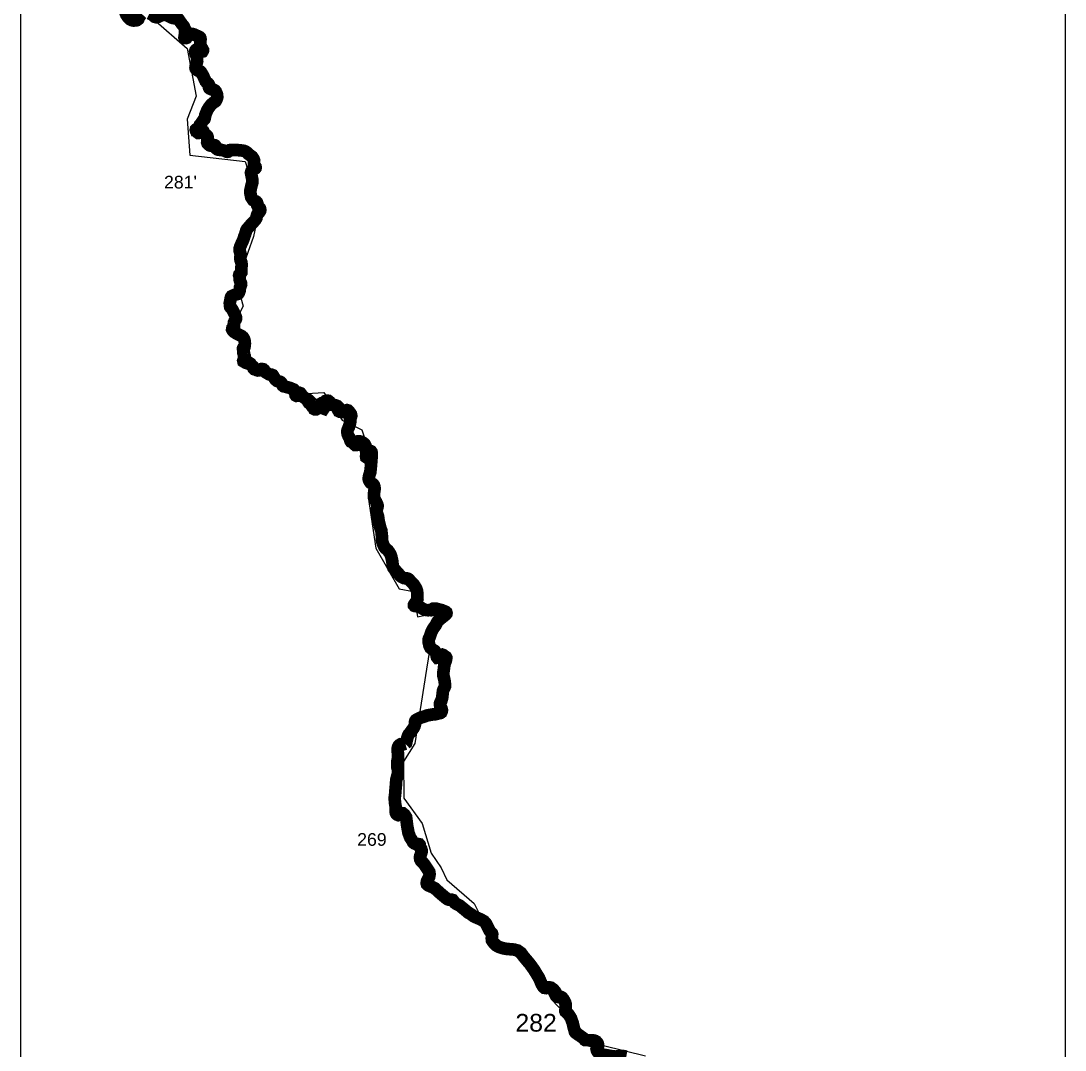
# Model space of a CAD drawing. Header units: metres. Extents: x 290946 to 378809, y 1824167 to 1998918.
# Drawn here: x 319154 to 323279, y 1846095 to 1850162 of the extents above; entities that cross this region are included whole.
import ezdxf

# ---------------------------------------------------------------- set-up
doc = ezdxf.new("R2010")
doc.units = ezdxf.units.M
for name, color, linetype in [('ARTIFICIALLY PROTECTED', 10, 'Continuous'), ('COASTLINE', 5, 'Continuous'), ('DISTRICT BOUNDRY', 86, 'Continuous'), ('NATURALLY PROTECTED', 3, 'Continuous')]:
    doc.layers.add(name, color=color, linetype=linetype)
doc.styles.get("Standard").update_dxf_attribs({"font": 'arial.ttf'})
picture_1 = doc.add_image_def('image6.ecw', size_in_pixel=(101117, 256168))

msp = doc.modelspace()

# ---------------------------------------------------------------- linework, layer by layer
at = {"layer": 'ARTIFICIALLY PROTECTED', "const_width": 50, "flags": 128}
msp.add_lwpolyline([(320672.4, 1847306.2), (320663.2, 1847303.5), (320654.5, 1847304), (320648.5, 1847300.6), (320647.1, 1847299.3), (320643.6, 1847293.1), (320642.1, 1847285.3), (320642, 1847277), (320643.6, 1847266.3), (320644, 1847257.4), (320642.9, 1847245.8), (320640.3, 1847233.3), (320640.3, 1847214.5), (320644, 1847201.7), (320644, 1847190.5), (320640.8, 1847178.8), (320636.5, 1847161.9), (320635.3, 1847143.4), (320633.8, 1847128.1), (320632.3, 1847108.2), (320630.3, 1847091.9), (320631.5, 1847072.9), (320634.1, 1847057.4), (320633.6, 1847043.4), (320634.8, 1847033.3), (320637.2, 1847028.5), (320640.7, 1847025.4), (320644.3, 1847024), (320647.6, 1847025), (320651.9, 1847032.4), (320662, 1847031.3), (320669.7, 1847025), (320675.4, 1847015.9), (320679.9, 1846980.6), (320685, 1846953), (320691.7, 1846935.2), (320698.8, 1846924.2), (320702.5, 1846917.1), (320708, 1846912.1), (320716.4, 1846908.7), (320721.5, 1846909.2), (320724, 1846909.3), (320727.4, 1846908.6), (320729.2, 1846906.5), (320729.9, 1846901.1), (320731.5, 1846895.1), (320735.2, 1846890.1), (320736.9, 1846884.7), (320736.4, 1846876.6), (320733.6, 1846868.8), (320731.2, 1846862.5), (320730.1, 1846856.8), (320731, 1846850.3), (320734.4, 1846843.5), (320742, 1846835.8), (320748.4, 1846827.7), (320760.8, 1846809.2), (320767.1, 1846799.3), (320768.3, 1846790.8), (320766.5, 1846780.1), (320759.5, 1846766.4), (320757.6, 1846761.3), (320756.7, 1846755.1), (320758, 1846750.7), (320763.5, 1846745.9), (320777.4, 1846740.1), (320789, 1846734.5), (320797.5, 1846726.7), (320807.9, 1846717.1), (320833, 1846696.1), (320839.2, 1846691.6), (320845.7, 1846689.5), (320852.8, 1846689), (320855.5, 1846689.6), (320859.5, 1846688.5), (320863.8, 1846683.1), (320867.7, 1846677.4), (320873.5, 1846673.2), (320886.4, 1846667), (320910.2, 1846647.5), (320921.1, 1846638.3), (320932, 1846632.2), (320941.1, 1846625.1), (320945.1, 1846622.8)], dxfattribs=at)
at = {"layer": 'COASTLINE', "flags": 128}
msp.add_lwpolyline([(319776.9, 1850167.9), (319782.8, 1850159.4), (319790.4, 1850148.7), (319797, 1850140.9), (319800.8, 1850131.9), (319802.1, 1850122.1), (319801.9, 1850113.9), (319800.8, 1850103.6), (319800.2, 1850099.4), (319799.8, 1850096.9), (319800.3, 1850095.7), (319802, 1850094.2), (319804.7, 1850094.1), (319807.9, 1850095.1), (319810.3, 1850097.6), (319812.9, 1850102), (319816.5, 1850105.7), (319821.7, 1850109.7), (319827, 1850111.1), (319831.4, 1850110.7), (319837.8, 1850108.6), (319844.5, 1850105.1), (319853.1, 1850101.7), (319859.1, 1850098.5), (319862, 1850095.8), (319863.2, 1850092.7), (319863.4, 1850089.8), (319862.6, 1850086.8), (319862, 1850072.8), (319864.7, 1850061.8), (319865.3, 1850057.6), (319871.2, 1850050.8), (319872.8, 1850047.7), (319872.8, 1850045.1), (319871.8, 1850042.8), (319870.8, 1850041.2), (319868.8, 1850040.7), (319868.8, 1850040.7), (319861.7, 1850043.7), (319855.4, 1850048.4), (319849.2, 1850050.4), (319847.5, 1850049.6), (319845.3, 1850047.8), (319843.3, 1850045.3), (319842.1, 1850041.5), (319842.9, 1850035.7), (319845.1, 1850028.2), (319848.5, 1850020.9), (319849.1, 1850015.5), (319849.7, 1850009.9), (319850, 1850003.8), (319849, 1849998.3), (319846.4, 1849992.4), (319844.9, 1849988.1), (319843.9, 1849982.2), (319843.4, 1849977.5), (319844.2, 1849973.8), (319847.8, 1849968.9), (319854.9, 1849964.9), (319862.2, 1849962.7), (319865.1, 1849960.2), (319868.3, 1849954.4), (319872.7, 1849947.1), (319875.1, 1849942.2), (319877.7, 1849936.2), (319881.4, 1849928.7), (319883.7, 1849923.3), (319887.9, 1849918.4), (319892.8, 1849915.6), (319895.2, 1849913), (319896.9, 1849909.6), (319897.3, 1849906.6), (319896.9, 1849901.6), (319897, 1849898.7), (319897.9, 1849896.7), (319900.7, 1849894.4), (319905.2, 1849892.5), (319911.8, 1849890.9), (319916.2, 1849889.6), (319920.4, 1849887.1), (319923.5, 1849883.2), (319925.6, 1849878.7), (319927.6, 1849873.4), (319928.8, 1849869.5), (319929.1, 1849864.9), (319929.3, 1849860.7), (319928.4, 1849856.4), (319925.3, 1849849.1), (319922.5, 1849844.6), (319919.4, 1849842.3), (319914.7, 1849839.5), (319904.2, 1849830.3), (319897.3, 1849821.2), (319889.9, 1849809.5), (319881.9, 1849789.5), (319880.4, 1849779.7), (319878.9, 1849774.5), (319873.1, 1849768.5), (319865.1, 1849756.4), (319860.9, 1849751.8), (319859.7, 1849748.9), (319859.4, 1849746.1), (319858.3, 1849743.8), (319856.3, 1849740.8), (319850.7, 1849736.2), (319848.2, 1849735.1), (319846.1, 1849733.9), (319844.8, 1849732.5), (319844.5, 1849731.1), (319844.6, 1849729.8), (319845.2, 1849728.4), (319846.8, 1849728.1), (319849, 1849727.8), (319851.5, 1849726.3), (319852.3, 1849724.2), (319852.6, 1849720.8), (319853.9, 1849719.8), (319856.8, 1849719.8), (319860.6, 1849721.2), (319863.5, 1849724.7), (319865.8, 1849727.4), (319867.3, 1849727.9), (319871.6, 1849727.4), (319874.9, 1849725.5), (319877.2, 1849720.9), (319879.4, 1849716.7), (319881.4, 1849714.7), (319887.4, 1849709.7), (319890, 1849706.8), (319891, 1849703.7), (319891, 1849698.6), (319890.8, 1849693.3), (319889.8, 1849687), (319889.5, 1849682.3), (319890.8, 1849678.4), (319895, 1849673.9), (319899.1, 1849670.5), (319903.7, 1849669.2), (319909.5, 1849669.6), (319912.8, 1849671), (319915.4, 1849671.5), (319918, 1849671.3), (319921.2, 1849669.6), (319924.1, 1849665.8), (319927.1, 1849656.7), (319930.6, 1849654.1), (319934.8, 1849652.8), (319940.9, 1849652.6), (319948, 1849651.8), (319959.1, 1849648.8), (319966.1, 1849645.4), (319968.8, 1849644.8), (319972.3, 1849645.4), (319975, 1849647.5), (319976.8, 1849650.1), (319979.3, 1849651.7), (319986.8, 1849652.4), (320004.1, 1849652.2), (320017.4, 1849651), (320027.8, 1849650), (320036, 1849648.3), (320041.8, 1849645.7), (320047.9, 1849641.5), (320051.7, 1849636.7), (320066.6, 1849625.9), (320072.7, 1849617), (320075, 1849610.3), (320074, 1849601.9), (320074.4, 1849592.6), (320074.9, 1849590.4), (320075.7, 1849589.6), (320077.2, 1849588.4), (320079.6, 1849586.4), (320080.7, 1849585), (320081, 1849582.8), (320080.8, 1849581), (320079.5, 1849579.3), (320076.9, 1849577.6), (320072, 1849574.4), (320067.1, 1849571.5), (320066.3, 1849570.5), (320064, 1849567.5), (320062.5, 1849562), (320064.6, 1849551.4), (320067.4, 1849538), (320068.1, 1849523.8), (320064, 1849509.4), (320060.5, 1849493.4), (320060.1, 1849482.1), (320063.5, 1849465.7), (320071.3, 1849453.8), (320075.7, 1849451.6), (320079.7, 1849450.1), (320083.8, 1849447.9), (320086.2, 1849445), (320087.3, 1849441.6), (320087, 1849436.8), (320087.1, 1849433.5), (320089.1, 1849429.4), (320091.2, 1849427.1), (320095.5, 1849423.4), (320098.1, 1849420.8), (320098.9, 1849418.5), (320099.4, 1849414.9), (320098.8, 1849411.5), (320095.7, 1849406.6), (320092, 1849403.5), (320088.1, 1849398.7), (320086.2, 1849394.5), (320085, 1849389.5), (320083.9, 1849382.7), (320079.1, 1849374.9), (320071.8, 1849367), (320065.2, 1849360.7), (320047.1, 1849339.5), (320043.7, 1849333.6), (320039.3, 1849318.2), (320035.1, 1849307.4), (320032.4, 1849297.8), (320027.6, 1849287.7), (320020.1, 1849270.6), (320017.5, 1849261.6), (320017.9, 1849253.4), (320020, 1849246.3), (320021.6, 1849240.1), (320021.7, 1849237.7), (320020.1, 1849224.6), (320021.4, 1849216.5), (320024.8, 1849207.5), (320025.8, 1849199.5), (320025.6, 1849193.9), (320024.3, 1849186.9), (320024.5, 1849180.4), (320024.7, 1849175.4), (320024.3, 1849168.2), (320020.9, 1849163), (320016.7, 1849159.4), (320015.9, 1849156.5), (320017.1, 1849152.6), (320018.3, 1849147.1), (320017.6, 1849140.8), (320019.1, 1849135.6), (320021.3, 1849130), (320023.2, 1849125.5), (320023.6, 1849120.7), (320021.9, 1849115.4), (320019.3, 1849109.5), (320018.8, 1849105.4), (320018.2, 1849098.4), (320016.7, 1849092.6), (320014.9, 1849088.2), (320012.8, 1849084.9), (320010, 1849083.3), (320001.8, 1849081), (319991.8, 1849077.2), (319986.3, 1849074.5), (319984.1, 1849071.4), (319982.5, 1849066.3), (319980.9, 1849057.2), (319978.9, 1849047.5), (319979.3, 1849038.7), (319980.2, 1849032.6), (319982.6, 1849029.1), (319986, 1849026.2), (319989.6, 1849020.8), (319995.5, 1849008.6), (320001.9, 1848995.1), (320003.6, 1848990), (320003.5, 1848985.4), (320001.8, 1848981.1), (319997.3, 1848975), (319995.2, 1848969.9), (319994.7, 1848964.3), (319995.8, 1848957.2), (319995.8, 1848953.8), (319995, 1848951.8), (319992.2, 1848950.9), (319989.1, 1848947.7), (319988.3, 1848942.8), (319990.4, 1848938.9), (319997, 1848932.3), (320006.8, 1848926), (320019, 1848920.2), (320025.8, 1848916.9), (320031.1, 1848912.2), (320035.1, 1848905.4), (320038.1, 1848895.9), (320038.5, 1848887.3), (320038, 1848879.6), (320036.9, 1848873.9), (320035.7, 1848870), (320035.1, 1848869.5), (320034.3, 1848869.3), (320032.9, 1848869.2), (320031.6, 1848869), (320031.2, 1848868.3), (320031, 1848866.7), (320032.2, 1848862.3), (320032.5, 1848859.1), (320032.5, 1848849.9), (320033.9, 1848845.8), (320035.9, 1848841.5), (320037.6, 1848838), (320037.4, 1848835.6), (320035.5, 1848833.1), (320035.5, 1848830.3), (320035.8, 1848827.5), (320034.9, 1848824.9), (320032.8, 1848821.7), (320032.1, 1848819.4), (320032.7, 1848816.8), (320041, 1848811.8), (320046.4, 1848810.1), (320052.3, 1848810.1), (320057, 1848810.1), (320060.1, 1848808), (320063.4, 1848801.8), (320066.7, 1848799.5), (320069.7, 1848797.3), (320071.2, 1848793.7), (320072.7, 1848789.1), (320075.7, 1848785.9), (320081.7, 1848784.2), (320086.2, 1848782), (320090.2, 1848780.9), (320094.6, 1848781.5), (320100.6, 1848785.2), (320103.5, 1848786.4), (320106.9, 1848786.4), (320111.3, 1848785.6), (320114.5, 1848782.7), (320117, 1848777.9), (320120.3, 1848774), (320124, 1848771.7), (320130, 1848768.1), (320136.9, 1848764.7), (320141, 1848764.2), (320144.4, 1848764), (320148.4, 1848762.3), (320151.5, 1848757.8), (320155.4, 1848750.8), (320158.9, 1848745.2), (320162.6, 1848742.3), (320165.4, 1848739.7), (320169.5, 1848738.1), (320175.2, 1848737.1), (320179.4, 1848735.3), (320182.7, 1848732.2), (320185.2, 1848726.9), (320188, 1848721.3), (320192.1, 1848718.1), (320199.6, 1848716.6), (320210.4, 1848713.6), (320217.5, 1848711.6), (320225.5, 1848708.1), (320232.3, 1848705.3), (320235.6, 1848701.9), (320237, 1848695.4), (320238.1, 1848688), (320238.5, 1848683.7), (320239.9, 1848681.6), (320242.1, 1848680.5), (320244.5, 1848680.7), (320248.9, 1848683.9), (320251.5, 1848688.5), (320253.7, 1848691.5), (320255.5, 1848691.9), (320257.9, 1848691), (320260.2, 1848688), (320262, 1848685.8), (320263.8, 1848682.7), (320268, 1848677.6), (320273.6, 1848672.9), (320279.7, 1848669.6), (320284.4, 1848668.3), (320287.6, 1848665.8), (320288.1, 1848661.3), (320288.9, 1848656.6), (320290.2, 1848654.7), (320292.5, 1848654.2), (320295.8, 1848654.8), (320299.7, 1848654.9), (320301.7, 1848653.2), (320302.6, 1848650.1), (320301.5, 1848645.7), (320301.4, 1848642.9), (320302.7, 1848641), (320305.6, 1848640), (320309.3, 1848638.3), (320310.7, 1848636.2), (320310.3, 1848632.1), (320311.6, 1848629.2), (320315, 1848627.5), (320320.4, 1848627.6), (320326.6, 1848631.1), (320331.4, 1848635.2), (320334.1, 1848639.7), (320338.4, 1848646.1), (320340.9, 1848650), (320341.7, 1848651.4), (320343.2, 1848652.3), (320345.8, 1848652.7), (320348.3, 1848652.9), (320351.3, 1848651.9), (320351.9, 1848650.4), (320352.3, 1848647.1), (320349.9, 1848636), (320348.9, 1848632.1), (320349.1, 1848630.7), (320349.9, 1848630.4), (320351.4, 1848632.6), (320355.1, 1848643.2), (320356.9, 1848654.9), (320357.8, 1848658.6), (320359, 1848660.7), (320361.9, 1848661.6), (320368.1, 1848661.1), (320371.6, 1848658.3), (320373.8, 1848651.3), (320375.7, 1848647.4), (320377.9, 1848645.4), (320385.7, 1848644.6), (320393.7, 1848644), (320402.9, 1848640.8), (320407, 1848636.8), (320407.9, 1848631.7), (320408, 1848627), (320408.1, 1848622.5), (320409.4, 1848620.1), (320414, 1848618), (320421.8, 1848616.9), (320429.3, 1848617.1), (320433.7, 1848617.9), (320436.2, 1848620), (320438.9, 1848623.4), (320441.9, 1848624.2), (320445.6, 1848623.1), (320449.1, 1848619.7), (320453.3, 1848614.8), (320457.7, 1848607.8), (320458.5, 1848604.2), (320458.6, 1848600.8), (320458.1, 1848599.1), (320457.1, 1848597.4), (320455, 1848595.5), (320453.6, 1848593.4), (320453.7, 1848591), (320454.5, 1848588), (320455.2, 1848584.9), (320455.2, 1848581), (320454.4, 1848574.8), (320453.1, 1848569.4), (320449.6, 1848557.9), (320445.1, 1848547.9), (320443.8, 1848543.7), (320443.5, 1848535.9), (320444.7, 1848528.8), (320447.9, 1848521.3), (320451.3, 1848515.6), (320453.4, 1848509.1), (320455.4, 1848502.9), (320457.6, 1848499.6), (320462.9, 1848497.1), (320466.7, 1848494.7), (320471.1, 1848489.6), (320472.3, 1848488.2), (320474.4, 1848486.5), (320476.3, 1848486.6), (320477.1, 1848488.5), (320478.3, 1848493), (320480.3, 1848496.9), (320482.8, 1848499.5), (320485.3, 1848500.7), (320490.9, 1848501.2), (320498.2, 1848499.4), (320506.2, 1848494.8), (320512, 1848489.4), (320514.5, 1848484.2), (320515.2, 1848475.5), (320515.2, 1848471.6), (320516.3, 1848465.3), (320518.4, 1848458.1), (320518.9, 1848449.9), (320517.3, 1848441.3), (320517.8, 1848438.6), (320519.3, 1848437.6), (320520.5, 1848439), (320524.1, 1848447.2), (320527.8, 1848456.9), (320529.4, 1848460.7), (320531.6, 1848462.7), (320534.5, 1848462.6), (320536.9, 1848461.5), (320538.9, 1848458.4), (320539.8, 1848451.5), (320539.2, 1848438.3), (320536.9, 1848407.2), (320535.5, 1848392.2), (320534, 1848378.4), (320529.4, 1848364.5), (320528.1, 1848357.4), (320527.6, 1848352.6), (320529.1, 1848346.7), (320531.6, 1848342.3), (320535.2, 1848337.2), (320539.2, 1848334.6), (320545.3, 1848331.4), (320548.3, 1848327.7), (320550.5, 1848320.7), (320551.2, 1848312.6), (320549.8, 1848305), (320548.3, 1848289.1), (320548.5, 1848279.4), (320552.1, 1848269.8), (320557.2, 1848261.3), (320561.4, 1848251.8), (320562.7, 1848247.1), (320562.5, 1848241.5), (320560.6, 1848234.5), (320558.8, 1848228.4), (320558.5, 1848223.9), (320559.5, 1848219.1), (320562.9, 1848210.3), (320564.8, 1848203.7), (320565.7, 1848196.6), (320566.6, 1848189.6), (320568.5, 1848179.1), (320571.5, 1848168.6), (320573.6, 1848158.4), (320575.6, 1848153.7), (320577.9, 1848147.3), (320578.3, 1848141.6), (320580.1, 1848124.5), (320580.2, 1848112), (320581.5, 1848103.8), (320584.6, 1848095.1), (320586.7, 1848089.3), (320590.3, 1848082.7), (320593.5, 1848078.6), (320598.3, 1848074.4), (320603.4, 1848069.8), (320610.4, 1848060), (320614.3, 1848052.8), (320616.7, 1848045.8), (320619.5, 1848034.5), (320621.3, 1848024.3), (320621.9, 1848016.9), (320621.8, 1848012.9), (320621.8, 1848010.2), (320622.6, 1848007.4), (320625.2, 1848000.9), (320629.9, 1847994.5), (320634.3, 1847990.3), (320639.8, 1847983.2), (320644.3, 1847979.3), (320651.1, 1847971.3), (320654.8, 1847967.2), (320660.5, 1847963.5), (320663.1, 1847962.2), (320667.7, 1847960.3), (320673.5, 1847959.4), (320677.6, 1847959.4), (320681.8, 1847958.4), (320685.1, 1847956.6), (320687.5, 1847954.4), (320692.1, 1847949), (320698.1, 1847943.1), (320704.8, 1847936.5), (320708.8, 1847930.4), (320713.7, 1847922.5), (320716, 1847917.8), (320718.9, 1847909.1), (320719.7, 1847899.7), (320720.3, 1847888.1), (320720.5, 1847878.9), (320719.6, 1847874.5), (320716.2, 1847868), (320709.6, 1847859.8), (320708.3, 1847857.6), (320706.7, 1847854.4), (320706.8, 1847852.8), (320708.5, 1847850.8), (320710.8, 1847850), (320717.5, 1847849.1), (320723.8, 1847848.1), (320730.9, 1847845.2), (320745.1, 1847837), (320751.7, 1847834.9), (320757.4, 1847833.8), (320763, 1847833.6), (320767.6, 1847834.1), (320770.7, 1847833.8), (320774, 1847833.5), (320776.3, 1847834), (320778, 1847834.9), (320780.5, 1847838.3), (320783.1, 1847839.8), (320792.3, 1847840.1), (320804.1, 1847837), (320815.9, 1847834), (320828, 1847829.1), (320831.3, 1847827.7), (320834.4, 1847825), (320835.1, 1847822.2), (320834.7, 1847819.9), (320832.5, 1847817), (320828.5, 1847813.6), (320810.1, 1847798.8), (320802.6, 1847792.1), (320799.1, 1847787.7), (320791.3, 1847772.8), (320782.7, 1847761.4), (320779.5, 1847755.9), (320773.9, 1847743.6), (320771.1, 1847734.1), (320768.2, 1847726.1), (320765.7, 1847722.1), (320764.2, 1847716.8), (320764.5, 1847708), (320768, 1847692.3), (320771.8, 1847684.9), (320782.4, 1847676.6), (320788.8, 1847672.7), (320793.8, 1847665), (320795.6, 1847659.2), (320796.3, 1847651.9), (320797.4, 1847648.1), (320799.4, 1847645.6), (320800.7, 1847645.7), (320803.9, 1847647.3), (320809.2, 1847650.4), (320813.3, 1847654.8), (320815.7, 1847657), (320818.3, 1847657.8), (320822.3, 1847656.3), (320826.7, 1847652.6), (320830.1, 1847650.6), (320833, 1847648.7), (320834.3, 1847646), (320833.8, 1847640.3), (320832.4, 1847634), (320830, 1847627.7), (320828, 1847622.9), (320826.5, 1847617.9), (320826.1, 1847612.8), (320825, 1847605.2), (320824.3, 1847597.4), (320822.7, 1847588.6), (320822, 1847583.1), (320822.2, 1847576.8), (320824.6, 1847567.5), (320827, 1847557), (320828.3, 1847547.9), (320829.3, 1847538.7), (320829.2, 1847532.8), (320827.2, 1847528), (320823.5, 1847521.2), (320821, 1847513.7), (320820.2, 1847506.6), (320818.9, 1847496.1), (320818, 1847487.2), (320814.6, 1847475.7), (320811.7, 1847470.9), (320809.7, 1847465.9), (320809.2, 1847460.6), (320810.3, 1847455), (320814, 1847448.2), (320815.9, 1847443.8), (320816.8, 1847439.6), (320816.7, 1847436), (320816.1, 1847433.2), (320814.6, 1847430), (320810.8, 1847427.3), (320804.8, 1847425.9), (320791, 1847422.4), (320780.5, 1847421.6), (320774.5, 1847420.7), (320765.4, 1847419), (320757.8, 1847417.4), (320745.7, 1847413), (320729.8, 1847408), (320718.8, 1847402.2), (320714.7, 1847399.8), (320711.9, 1847396), (320710.4, 1847390.9), (320710.5, 1847383), (320708.8, 1847375.5), (320704.1, 1847366.7), (320697.4, 1847358), (320691.2, 1847349.2), (320686.1, 1847343.3), (320683.5, 1847338.5), (320679.7, 1847327.3), (320677.3, 1847316.2), (320675.7, 1847309.2), (320672.4, 1847306.2), (320663.2, 1847303.5), (320654.5, 1847304), (320648.5, 1847300.6), (320647.1, 1847299.3), (320643.6, 1847293.1), (320642.1, 1847285.3), (320642, 1847277), (320643.6, 1847266.3), (320644, 1847257.4), (320642.9, 1847245.8), (320640.3, 1847233.3), (320640.3, 1847214.5), (320644, 1847201.7), (320644, 1847190.5), (320640.8, 1847178.8), (320636.5, 1847161.9), (320635.3, 1847143.4), (320633.8, 1847128.1), (320632.3, 1847108.2), (320630.3, 1847091.9), (320631.5, 1847072.9), (320634.1, 1847057.4), (320633.6, 1847043.4), (320634.8, 1847033.3), (320637.2, 1847028.5), (320640.7, 1847025.4), (320644.3, 1847024), (320647.6, 1847025), (320651.9, 1847032.4), (320662, 1847031.3), (320669.7, 1847025), (320675.4, 1847015.9), (320679.9, 1846980.6), (320685, 1846953), (320691.7, 1846935.2), (320698.8, 1846924.2), (320702.5, 1846917.1), (320708, 1846912.1), (320716.4, 1846908.7), (320721.5, 1846909.2), (320724, 1846909.3), (320727.4, 1846908.6), (320729.2, 1846906.5), (320729.9, 1846901.1), (320731.5, 1846895.1), (320735.2, 1846890.1), (320736.9, 1846884.7), (320736.4, 1846876.6), (320733.6, 1846868.8), (320731.2, 1846862.5), (320730.1, 1846856.8), (320731, 1846850.3), (320734.4, 1846843.5), (320742, 1846835.8), (320748.4, 1846827.7), (320760.8, 1846809.2), (320767.1, 1846799.3), (320768.3, 1846790.8), (320766.5, 1846780.1), (320759.5, 1846766.4), (320757.6, 1846761.3), (320756.7, 1846755.1), (320758, 1846750.7), (320763.5, 1846745.9), (320777.4, 1846740.1), (320789, 1846734.5), (320797.5, 1846726.7), (320807.9, 1846717.1), (320833, 1846696.1), (320839.2, 1846691.6), (320845.7, 1846689.5), (320852.8, 1846689), (320855.5, 1846689.6), (320859.5, 1846688.5), (320863.8, 1846683.1), (320867.7, 1846677.4), (320873.5, 1846673.2), (320886.4, 1846667), (320910.2, 1846647.5), (320921.1, 1846638.3), (320932, 1846632.2), (320941.1, 1846625.1), (320946.7, 1846621.9), (320955.6, 1846618), (320965.4, 1846613.8), (320973.5, 1846610), (320983.2, 1846604.4), (320989.7, 1846597.8), (320994.5, 1846589.3), (321000.7, 1846576.7), (321005.8, 1846566.5), (321009.3, 1846562.3), (321014.6, 1846556.8), (321015.7, 1846552.8), (321015.1, 1846546.8), (321013.8, 1846537.3), (321014.7, 1846529), (321021.4, 1846519.2), (321031.1, 1846509.3), (321041.6, 1846503.3), (321060.8, 1846497.1), (321073.5, 1846495), (321093.7, 1846493.4), (321102.1, 1846492.7), (321116, 1846488.8), (321128.8, 1846479.8), (321139.6, 1846465.2), (321164.3, 1846435.8), (321180.8, 1846412.9), (321187.4, 1846402), (321200.7, 1846380.3), (321211.5, 1846354.7), (321217, 1846346.1), (321222.1, 1846341.3), (321227.9, 1846340.4), (321235, 1846342.9), (321241, 1846343.5), (321247.7, 1846342), (321257.9, 1846334.6), (321263.3, 1846327.2), (321266.1, 1846324.1), (321268.3, 1846319.6), (321269, 1846316), (321269, 1846312.5), (321269.3, 1846309.7), (321270, 1846307.7), (321271.7, 1846306), (321274.8, 1846305.5), (321279.4, 1846306), (321283.6, 1846306.3), (321287.4, 1846305.5), (321291.2, 1846303.2), (321296, 1846298), (321299.5, 1846292.1), (321303.4, 1846285), (321305.8, 1846277.5), (321306.4, 1846273.6), (321306.5, 1846265.2), (321305.6, 1846258.5), (321304.6, 1846252.5), (321304.6, 1846249.8), (321305.7, 1846247.2), (321310, 1846243.2), (321316.6, 1846237.2), (321320.3, 1846232.1), (321323.9, 1846226.4), (321327, 1846221.3), (321330.3, 1846211.5), (321333.7, 1846202.4), (321337.4, 1846186), (321340.8, 1846174.1), (321342.5, 1846167.4), (321344.6, 1846164.5), (321347.4, 1846162.4), (321351.5, 1846160.1), (321355, 1846156.7), (321357.4, 1846155.4), (321360.8, 1846153.4), (321365.5, 1846149.7), (321370.1, 1846146.7), (321375.4, 1846142.9), (321378.4, 1846139.3), (321381.4, 1846135.8), (321382.7, 1846135), (321386.7, 1846134.6), (321392.1, 1846134.7), (321396.4, 1846134.5), (321400.3, 1846133.6), (321403.5, 1846133), (321406.4, 1846132.9), (321409.4, 1846133.9), (321412.5, 1846134), (321418.1, 1846133), (321422.5, 1846131.7), (321426.5, 1846129.4), (321430, 1846125.6), (321432.7, 1846121.4), (321434, 1846116.8), (321434, 1846112.3), (321432.6, 1846107.1), (321429.6, 1846102.2), (321428.6, 1846101.1), (321428.1, 1846099.5), (321428.6, 1846097.1), (321430.6, 1846095.4), (321431.6, 1846093.1)], dxfattribs=at)
at = {"layer": 'DISTRICT BOUNDRY'}
msp.add_polyline3d([(319678, 1850169.4, 0), (319809.9, 1850052.9, 0), (319846, 1849864.3, 0), (319810.3, 1849774.3, 0), (319821.5, 1849632, 0), (320039.8, 1849606.4, 0), (320082.9, 1849471.1, 0), (320096.9, 1849422.8, 0), (320072.2, 1849310.3, 0), (320028, 1849183.4, 0), (320015.5, 1849091.3, 0), (320031.7, 1849034.4, 0), (319995.7, 1848966.2, 0), (320053.3, 1848877.9, 0), (320065.2, 1848795.1, 0), (320282.7, 1848689.3, 0), (320350.5, 1848693.6, 0), (320423, 1848584, 0), (320500.4, 1848546.2, 0), (320553.7, 1848389.6, 0), (320526.1, 1848280.1, 0), (320555.4, 1848078.3, 0), (320647.7, 1847917.6, 0), (320704.9, 1847908, 0), (320720.2, 1847807.4, 0), (320745.7, 1847813, 0), (320753.7, 1847825.1, 0), (320793.5, 1847830.2, 0), (320756.1, 1847600, 0), (320710.4, 1847307.2, 0), (320664.8, 1847235.2, 0), (320666.7, 1847090.9, 0), (320738.8, 1846990.6, 0), (320774.5, 1846873.9, 0), (320814.5, 1846815.6, 0), (320835.8, 1846768.2, 0), (320944.9, 1846674.9, 0), (321008.1, 1846548.1, 0), (321129.1, 1846451.6, 0), (321190.7, 1846411.1, 0), (321249.7, 1846294.8, 0), (321358.7, 1846181.3, 0), (321455.6, 1846113.6, 0), (321620.9, 1846072.4, 0)], dxfattribs=at)
at = {"layer": 'NATURALLY PROTECTED', "const_width": 50, "flags": 128}
for points in [[(319564.6, 1850200.7), (319569.9, 1850187), (319576.7, 1850176.9), (319585.3, 1850168.5), (319591, 1850165.3), (319598.2, 1850163.6), (319606.7, 1850163.9), (319612, 1850165.1), (319617.4, 1850169.3), (319622.2, 1850179.2), (319627.5, 1850187.2), (319630.6, 1850190.5)], [(319661.4, 1850191.9), (319671.9, 1850186.7), (319678.9, 1850181.6), (319682.6, 1850178.2), (319689, 1850176.7), (319696, 1850178.1), (319707.1, 1850183.8), (319716.3, 1850186.3), (319723.2, 1850186.2), (319734.7, 1850182.9), (319749.6, 1850175.2), (319756.6, 1850173), (319763.3, 1850172.6), (319768, 1850173.4), (319771.4, 1850172.9), (319774.4, 1850171.1), (319776.9, 1850167.9), (319782.8, 1850159.4), (319790.4, 1850148.7), (319797, 1850140.9), (319800.8, 1850131.9), (319802.1, 1850122.1), (319801.9, 1850113.9), (319800.8, 1850103.6), (319800.2, 1850099.4), (319799.8, 1850096.9), (319800.3, 1850095.7), (319802, 1850094.2), (319804.7, 1850094.1), (319807.9, 1850095.1), (319810.3, 1850097.6), (319812.9, 1850102), (319816.5, 1850105.7), (319821.7, 1850109.7), (319827, 1850111.1), (319831.4, 1850110.7), (319837.8, 1850108.6), (319844.5, 1850105.1), (319853.1, 1850101.7), (319859.1, 1850098.5), (319862, 1850095.8), (319863.2, 1850092.7), (319863.4, 1850089.8), (319862.6, 1850086.8), (319862, 1850072.8), (319864.7, 1850061.8), (319865.3, 1850057.6), (319871.2, 1850050.8), (319872.8, 1850047.7), (319872.8, 1850045.1), (319871.8, 1850042.8), (319870.8, 1850041.2), (319868.8, 1850040.7), (319868.8, 1850040.7), (319861.7, 1850043.7), (319855.4, 1850048.4), (319849.2, 1850050.4), (319847.5, 1850049.6), (319845.3, 1850047.8), (319843.3, 1850045.3), (319842.1, 1850041.5), (319842.9, 1850035.7), (319845.1, 1850028.2), (319848.5, 1850020.9), (319849.1, 1850015.5), (319849.7, 1850009.9), (319850, 1850003.8), (319849, 1849998.3), (319846.4, 1849992.4), (319844.9, 1849988.1), (319843.9, 1849982.2), (319843.4, 1849977.5), (319844.2, 1849973.8), (319847.8, 1849968.9), (319854.9, 1849964.9), (319862.2, 1849962.7), (319865.1, 1849960.2), (319868.3, 1849954.4), (319872.7, 1849947.1), (319875.1, 1849942.2), (319877.7, 1849936.2), (319881.4, 1849928.7), (319883.7, 1849923.3), (319887.9, 1849918.4), (319892.8, 1849915.6), (319895.2, 1849913), (319896.9, 1849909.6), (319897.3, 1849906.6), (319896.9, 1849901.6), (319897, 1849898.7), (319897.9, 1849896.7), (319900.7, 1849894.4), (319905.2, 1849892.5), (319911.8, 1849890.9), (319916.2, 1849889.6), (319920.4, 1849887.1), (319923.5, 1849883.2), (319925.6, 1849878.7), (319927.6, 1849873.4), (319928.8, 1849869.5), (319929.1, 1849864.9), (319929.3, 1849860.7), (319928.4, 1849856.4), (319925.3, 1849849.1), (319922.5, 1849844.6), (319919.4, 1849842.3), (319914.7, 1849839.5), (319904.2, 1849830.3), (319897.3, 1849821.2), (319889.9, 1849809.5), (319881.9, 1849789.5), (319880.4, 1849779.7), (319878.9, 1849774.5), (319873.1, 1849768.5), (319865.1, 1849756.4), (319860.9, 1849751.8), (319859.7, 1849748.9), (319859.4, 1849746.1), (319858.3, 1849743.8), (319856.3, 1849740.8), (319850.7, 1849736.2), (319848.2, 1849735.1), (319846.1, 1849733.9), (319844.8, 1849732.5), (319844.5, 1849731.1), (319844.6, 1849729.8), (319845.2, 1849728.4), (319846.8, 1849728.1), (319849, 1849727.8), (319851.5, 1849726.3), (319852.3, 1849724.2), (319852.6, 1849720.8), (319853.9, 1849719.8), (319856.8, 1849719.8), (319860.6, 1849721.2), (319863.5, 1849724.7), (319865.8, 1849727.4), (319867.3, 1849727.9), (319871.6, 1849727.4), (319874.9, 1849725.5), (319877.2, 1849720.9), (319879.4, 1849716.7), (319881.4, 1849714.7), (319887.4, 1849709.7), (319890, 1849706.8), (319891, 1849703.7), (319891, 1849698.6), (319890.8, 1849693.3), (319889.8, 1849687), (319889.5, 1849682.3), (319890.8, 1849678.4), (319895, 1849673.9), (319899.1, 1849670.5), (319903.7, 1849669.2), (319909.5, 1849669.6), (319912.8, 1849671), (319915.4, 1849671.5), (319918, 1849671.3), (319921.2, 1849669.6), (319924.1, 1849665.8), (319927.1, 1849656.7), (319930.6, 1849654.1), (319934.8, 1849652.8), (319940.9, 1849652.6), (319948, 1849651.8), (319959.1, 1849648.8), (319966.1, 1849645.4), (319968.8, 1849644.8), (319972.3, 1849645.4), (319975, 1849647.5), (319976.8, 1849650.1), (319979.3, 1849651.7), (319986.8, 1849652.4), (320004.1, 1849652.2), (320017.4, 1849651), (320027.8, 1849650), (320036, 1849648.3), (320041.8, 1849645.7), (320047.9, 1849641.5), (320051.7, 1849636.7), (320066.6, 1849625.9), (320072.7, 1849617), (320075, 1849610.3), (320074, 1849601.9), (320074.4, 1849592.6), (320074.9, 1849590.4), (320075.7, 1849589.6), (320077.2, 1849588.4), (320079.6, 1849586.4), (320080.7, 1849585), (320081, 1849582.8), (320080.8, 1849581), (320079.5, 1849579.3), (320076.9, 1849577.6), (320072, 1849574.4), (320067.1, 1849571.5), (320066.3, 1849570.5), (320064, 1849567.5), (320062.5, 1849562), (320064.6, 1849551.4), (320067.4, 1849538), (320068.1, 1849523.8), (320064, 1849509.4), (320060.5, 1849493.4), (320060.1, 1849482.1), (320063.5, 1849465.7), (320071.3, 1849453.8), (320075.7, 1849451.6), (320079.7, 1849450.1), (320083.8, 1849447.9), (320086.2, 1849445), (320087.3, 1849441.6), (320087, 1849436.8), (320087.1, 1849433.5), (320089.1, 1849429.4), (320091.2, 1849427.1), (320095.5, 1849423.4), (320098.1, 1849420.8), (320098.9, 1849418.5), (320099.4, 1849414.9), (320098.8, 1849411.5), (320095.7, 1849406.6), (320092, 1849403.5), (320088.1, 1849398.7), (320086.2, 1849394.5), (320085, 1849389.5), (320083.9, 1849382.7), (320079.1, 1849374.9), (320071.8, 1849367), (320065.2, 1849360.7), (320047.1, 1849339.5), (320043.7, 1849333.6), (320039.3, 1849318.2), (320035.1, 1849307.4), (320032.4, 1849297.8), (320027.6, 1849287.7), (320020.1, 1849270.6), (320017.5, 1849261.6), (320017.9, 1849253.4), (320020, 1849246.3), (320021.6, 1849240.1), (320021.7, 1849237.7), (320020.1, 1849224.6), (320021.4, 1849216.5), (320024.8, 1849207.5), (320025.8, 1849199.5), (320025.6, 1849193.9), (320024.3, 1849186.9), (320024.5, 1849180.4), (320024.7, 1849175.4), (320024.3, 1849168.2), (320020.9, 1849163), (320016.7, 1849159.4), (320015.9, 1849156.5), (320017.1, 1849152.6), (320018.3, 1849147.1), (320017.6, 1849140.8), (320019.1, 1849135.6), (320021.3, 1849130), (320023.2, 1849125.5), (320023.6, 1849120.7), (320021.9, 1849115.4), (320019.3, 1849109.5), (320018.8, 1849105.4), (320018.2, 1849098.4), (320016.7, 1849092.6), (320014.9, 1849088.2), (320012.8, 1849084.9), (320010, 1849083.3), (320001.8, 1849081), (319991.8, 1849077.2), (319986.3, 1849074.5), (319984.1, 1849071.4), (319982.5, 1849066.3), (319980.9, 1849057.2), (319978.9, 1849047.5), (319979.3, 1849038.7), (319980.2, 1849032.6), (319982.6, 1849029.1), (319986, 1849026.2), (319989.6, 1849020.8), (319995.5, 1849008.6), (320001.9, 1848995.1), (320003.6, 1848990), (320003.5, 1848985.4), (320001.8, 1848981.1), (319997.3, 1848975), (319995.2, 1848969.9), (319994.7, 1848964.3), (319995.8, 1848957.2), (319995.8, 1848953.8), (319995, 1848951.8), (319992.2, 1848950.9), (319989.1, 1848947.7), (319988.3, 1848942.8), (319990.4, 1848938.9), (319997, 1848932.3), (320006.8, 1848926), (320019, 1848920.2), (320025.8, 1848916.9), (320031.1, 1848912.2), (320035.1, 1848905.4), (320038.1, 1848895.9), (320038.5, 1848887.3), (320038, 1848879.6), (320036.9, 1848873.9), (320035.7, 1848870), (320035.1, 1848869.5), (320034.3, 1848869.3), (320032.9, 1848869.2), (320031.6, 1848869), (320031.2, 1848868.3), (320031, 1848866.7), (320032.2, 1848862.3), (320032.5, 1848859.1), (320032.5, 1848849.9), (320033.9, 1848845.8), (320035.9, 1848841.5), (320037.6, 1848838), (320037.4, 1848835.6), (320035.5, 1848833.1), (320035.5, 1848830.3), (320035.8, 1848827.5), (320034.9, 1848824.9), (320032.8, 1848821.7), (320032.1, 1848819.4), (320032.7, 1848816.8), (320041, 1848811.8), (320046.4, 1848810.1), (320052.3, 1848810.1), (320057, 1848810.1), (320060.1, 1848808), (320063.4, 1848801.8), (320066.7, 1848799.5), (320069.7, 1848797.3), (320071.2, 1848793.7), (320072.7, 1848789.1), (320075.7, 1848785.9), (320081.7, 1848784.2), (320086.2, 1848782), (320090.2, 1848780.9), (320094.6, 1848781.5), (320100.6, 1848785.2), (320103.5, 1848786.4), (320106.9, 1848786.4), (320111.3, 1848785.6), (320114.5, 1848782.7), (320117, 1848777.9), (320120.3, 1848774), (320124, 1848771.7), (320130, 1848768.1), (320136.9, 1848764.7), (320141, 1848764.2), (320144.4, 1848764), (320148.4, 1848762.3), (320151.5, 1848757.8), (320155.4, 1848750.8), (320158.9, 1848745.2), (320162.6, 1848742.3), (320165.4, 1848739.7), (320169.5, 1848738.1), (320175.2, 1848737.1), (320179.4, 1848735.3), (320182.7, 1848732.2), (320185.2, 1848726.9), (320188, 1848721.3), (320192.1, 1848718.1), (320199.6, 1848716.6), (320210.4, 1848713.6), (320217.5, 1848711.6), (320225.5, 1848708.1), (320232.3, 1848705.3), (320235.6, 1848701.9), (320237, 1848695.4), (320238.1, 1848688), (320238.5, 1848683.7), (320239.9, 1848681.6), (320242.1, 1848680.5), (320244.5, 1848680.7), (320248.9, 1848683.9), (320251.5, 1848688.5), (320253.7, 1848691.5), (320255.5, 1848691.9), (320257.9, 1848691), (320260.2, 1848688), (320262, 1848685.8), (320263.8, 1848682.7), (320268, 1848677.6), (320273.6, 1848672.9), (320279.7, 1848669.6), (320284.4, 1848668.3), (320287.6, 1848665.8), (320288.1, 1848661.3), (320288.9, 1848656.6), (320290.2, 1848654.7), (320292.5, 1848654.2), (320295.8, 1848654.8), (320299.7, 1848654.9), (320301.7, 1848653.2), (320302.6, 1848650.1), (320301.5, 1848645.7), (320301.4, 1848642.9), (320302.7, 1848641), (320305.6, 1848640), (320309.3, 1848638.3), (320310.7, 1848636.2), (320310.3, 1848632.1), (320311.6, 1848629.2), (320315, 1848627.5), (320320.4, 1848627.6), (320326.6, 1848631.1), (320331.4, 1848635.2), (320334.1, 1848639.7), (320338.4, 1848646.1), (320340.9, 1848650), (320341.7, 1848651.4), (320343.2, 1848652.3), (320345.8, 1848652.7), (320348.3, 1848652.9), (320351.3, 1848651.9), (320351.9, 1848650.4), (320352.3, 1848647.1), (320349.9, 1848636), (320348.9, 1848632.1), (320349.1, 1848630.7), (320349.9, 1848630.4), (320351.4, 1848632.6), (320355.1, 1848643.2), (320356.9, 1848654.9), (320357.8, 1848658.6), (320359, 1848660.7), (320361.9, 1848661.6), (320368.1, 1848661.1), (320371.6, 1848658.3), (320373.8, 1848651.3), (320375.7, 1848647.4), (320377.9, 1848645.4), (320385.7, 1848644.6), (320393.7, 1848644), (320402.9, 1848640.8), (320407, 1848636.8), (320407.9, 1848631.7), (320408, 1848627), (320408.1, 1848622.5), (320409.4, 1848620.1), (320414, 1848618), (320421.8, 1848616.9), (320429.3, 1848617.1), (320433.7, 1848617.9), (320436.2, 1848620), (320438.9, 1848623.4), (320441.9, 1848624.2), (320445.6, 1848623.1), (320449.1, 1848619.7), (320453.3, 1848614.8), (320457.7, 1848607.8), (320458.5, 1848604.2), (320458.6, 1848600.8), (320458.1, 1848599.1), (320457.1, 1848597.4), (320455, 1848595.5), (320453.6, 1848593.4), (320453.7, 1848591), (320454.5, 1848588), (320455.2, 1848584.9), (320455.2, 1848581), (320454.4, 1848574.8), (320453.1, 1848569.4), (320449.6, 1848557.9), (320445.1, 1848547.9), (320443.8, 1848543.7), (320443.5, 1848535.9), (320444.7, 1848528.8), (320447.9, 1848521.3), (320451.3, 1848515.6), (320453.4, 1848509.1), (320455.4, 1848502.9), (320457.6, 1848499.6), (320462.9, 1848497.1), (320466.7, 1848494.7), (320471.1, 1848489.6), (320472.3, 1848488.2), (320474.4, 1848486.5), (320476.3, 1848486.6), (320477.1, 1848488.5), (320478.3, 1848493), (320480.3, 1848496.9), (320482.8, 1848499.5), (320485.3, 1848500.7), (320490.9, 1848501.2), (320498.2, 1848499.4), (320506.2, 1848494.8), (320512, 1848489.4), (320514.5, 1848484.2), (320515.2, 1848475.5), (320515.2, 1848471.6), (320516.3, 1848465.3), (320518.4, 1848458.1), (320518.9, 1848449.9), (320517.3, 1848441.3), (320517.8, 1848438.6), (320519.3, 1848437.6), (320520.5, 1848439), (320524.1, 1848447.2), (320527.8, 1848456.9), (320529.4, 1848460.7), (320531.6, 1848462.7), (320534.5, 1848462.6), (320536.9, 1848461.5), (320538.9, 1848458.4), (320539.8, 1848451.5), (320539.2, 1848438.3), (320536.9, 1848407.2), (320535.5, 1848392.2), (320534, 1848378.4), (320529.4, 1848364.5), (320528.1, 1848357.4), (320527.6, 1848352.6), (320529.1, 1848346.7), (320531.6, 1848342.3), (320535.2, 1848337.2), (320539.2, 1848334.6), (320545.3, 1848331.4), (320548.3, 1848327.7), (320550.5, 1848320.7), (320551.2, 1848312.6), (320549.8, 1848305), (320548.3, 1848289.1), (320548.5, 1848279.4), (320552.1, 1848269.8), (320557.2, 1848261.3), (320561.4, 1848251.8), (320562.7, 1848247.1), (320562.5, 1848241.5), (320560.6, 1848234.5), (320558.8, 1848228.4), (320558.5, 1848223.9), (320559.5, 1848219.1), (320562.9, 1848210.3), (320564.8, 1848203.7), (320565.7, 1848196.6), (320566.6, 1848189.6), (320568.5, 1848179.1), (320571.5, 1848168.6), (320573.6, 1848158.4), (320575.6, 1848153.7), (320577.9, 1848147.3), (320578.3, 1848141.6), (320580.1, 1848124.5), (320580.2, 1848112), (320581.5, 1848103.8), (320584.6, 1848095.1), (320586.7, 1848089.3), (320590.3, 1848082.7), (320593.5, 1848078.6), (320598.3, 1848074.4), (320603.4, 1848069.8), (320610.4, 1848060), (320614.3, 1848052.8), (320616.7, 1848045.8), (320619.5, 1848034.5), (320621.3, 1848024.3), (320621.9, 1848016.9), (320621.8, 1848012.9), (320621.8, 1848010.2), (320622.6, 1848007.4), (320625.2, 1848000.9), (320629.9, 1847994.5), (320634.3, 1847990.3), (320639.8, 1847983.2), (320644.3, 1847979.3), (320651.1, 1847971.3), (320654.8, 1847967.2), (320660.5, 1847963.5), (320663.1, 1847962.2), (320667.7, 1847960.3), (320673.5, 1847959.4), (320677.6, 1847959.4), (320681.8, 1847958.4), (320685.1, 1847956.6), (320687.5, 1847954.4), (320692.1, 1847949), (320698.1, 1847943.1), (320704.8, 1847936.5), (320708.8, 1847930.4), (320713.7, 1847922.5), (320716, 1847917.8), (320718.9, 1847909.1), (320719.7, 1847899.7), (320720.3, 1847888.1), (320720.5, 1847878.9), (320719.6, 1847874.5), (320716.2, 1847868), (320709.6, 1847859.8), (320708.3, 1847857.6), (320706.7, 1847854.4), (320706.8, 1847852.8), (320708.5, 1847850.8), (320710.8, 1847850), (320717.5, 1847849.1), (320723.8, 1847848.1), (320730.9, 1847845.2), (320745.1, 1847837), (320751.7, 1847834.9), (320757.4, 1847833.8), (320763, 1847833.6), (320767.6, 1847834.1), (320770.7, 1847833.8), (320774, 1847833.5), (320776.3, 1847834), (320778, 1847834.9), (320780.5, 1847838.3), (320783.1, 1847839.8), (320792.3, 1847840.1), (320804.1, 1847837), (320815.9, 1847834), (320828, 1847829.1), (320831.3, 1847827.7), (320834.4, 1847825), (320835.1, 1847822.2), (320834.7, 1847819.9), (320832.5, 1847817), (320828.5, 1847813.6), (320810.1, 1847798.8), (320802.6, 1847792.1), (320799.1, 1847787.7), (320791.3, 1847772.8), (320782.7, 1847761.4), (320779.5, 1847755.9), (320773.9, 1847743.6), (320771.1, 1847734.1), (320768.2, 1847726.1), (320765.7, 1847722.1), (320764.2, 1847716.8), (320764.5, 1847708), (320768, 1847692.3), (320771.8, 1847684.9), (320782.4, 1847676.6), (320788.8, 1847672.7), (320793.8, 1847665), (320795.6, 1847659.2), (320796.3, 1847651.9), (320797.4, 1847648.1), (320799.4, 1847645.6), (320800.7, 1847645.7), (320803.9, 1847647.3), (320809.2, 1847650.4), (320813.3, 1847654.8), (320815.7, 1847657), (320818.3, 1847657.8), (320822.3, 1847656.3), (320826.7, 1847652.6), (320830.1, 1847650.6), (320833, 1847648.7), (320834.3, 1847646), (320833.8, 1847640.3), (320832.4, 1847634), (320830, 1847627.7), (320828, 1847622.9), (320826.5, 1847617.9), (320826.1, 1847612.8), (320825, 1847605.2), (320824.3, 1847597.4), (320822.7, 1847588.6), (320822, 1847583.1), (320822.2, 1847576.8), (320824.6, 1847567.5), (320827, 1847557), (320828.3, 1847547.9), (320829.3, 1847538.7), (320829.2, 1847532.8), (320827.2, 1847528), (320823.5, 1847521.2), (320821, 1847513.7), (320820.2, 1847506.6), (320818.9, 1847496.1), (320818, 1847487.2), (320814.6, 1847475.7), (320811.7, 1847470.9), (320809.7, 1847465.9), (320809.2, 1847460.6), (320810.3, 1847455), (320814, 1847448.2), (320815.9, 1847443.8), (320816.8, 1847439.6), (320816.7, 1847436), (320816.1, 1847433.2), (320814.6, 1847430), (320810.8, 1847427.3), (320804.8, 1847425.9), (320791, 1847422.4), (320780.5, 1847421.6), (320774.5, 1847420.7), (320765.4, 1847419), (320757.8, 1847417.4), (320745.7, 1847413), (320729.8, 1847408), (320718.8, 1847402.2), (320714.7, 1847399.8), (320711.9, 1847396), (320710.4, 1847390.9), (320710.5, 1847383), (320708.8, 1847375.5), (320704.1, 1847366.7), (320697.4, 1847358), (320691.2, 1847349.2), (320686.1, 1847343.3), (320683.5, 1847338.5), (320679.7, 1847327.3), (320677.3, 1847316.2), (320675.7, 1847309.2), (320672.4, 1847306.2)], [(320945.1, 1846622.8), (320946.7, 1846621.9), (320955.6, 1846618), (320965.4, 1846613.8), (320973.5, 1846610), (320983.2, 1846604.4), (320989.7, 1846597.8), (320994.5, 1846589.3), (321000.7, 1846576.7), (321005.8, 1846566.5), (321009.3, 1846562.3), (321014.6, 1846556.8), (321015.7, 1846552.8), (321015.1, 1846546.8), (321013.8, 1846537.3), (321014.7, 1846529), (321021.4, 1846519.2), (321031.1, 1846509.3), (321041.6, 1846503.3), (321060.8, 1846497.1), (321073.5, 1846495), (321093.7, 1846493.4), (321102.1, 1846492.7), (321116, 1846488.8), (321128.8, 1846479.8), (321139.6, 1846465.2), (321164.3, 1846435.8), (321180.8, 1846412.9), (321187.4, 1846402), (321200.7, 1846380.3), (321211.5, 1846354.7), (321217, 1846346.1), (321222.1, 1846341.3), (321227.9, 1846340.4), (321235, 1846342.9), (321241, 1846343.5), (321247.7, 1846342), (321257.9, 1846334.6), (321263.3, 1846327.2), (321266.1, 1846324.1), (321268.3, 1846319.6), (321269, 1846316), (321269, 1846312.5), (321269.3, 1846309.7), (321270, 1846307.7), (321271.7, 1846306), (321274.8, 1846305.5), (321279.4, 1846306), (321283.6, 1846306.3), (321287.4, 1846305.5), (321291.2, 1846303.2), (321296, 1846298), (321299.5, 1846292.1), (321303.4, 1846285), (321305.8, 1846277.5), (321306.4, 1846273.6), (321306.5, 1846265.2), (321305.6, 1846258.5), (321304.6, 1846252.5), (321304.6, 1846249.8), (321305.7, 1846247.2), (321310, 1846243.2), (321316.6, 1846237.2), (321320.3, 1846232.1), (321323.9, 1846226.4), (321327, 1846221.3), (321330.3, 1846211.5), (321333.7, 1846202.4), (321337.4, 1846186), (321340.8, 1846174.1), (321342.5, 1846167.4), (321344.6, 1846164.5), (321347.4, 1846162.4), (321351.5, 1846160.1), (321355, 1846156.7), (321357.4, 1846155.4), (321360.8, 1846153.4), (321365.5, 1846149.7), (321370.1, 1846146.7), (321375.4, 1846142.9), (321378.4, 1846139.3), (321381.4, 1846135.8), (321382.7, 1846135), (321386.7, 1846134.6), (321392.1, 1846134.7), (321396.4, 1846134.5), (321400.3, 1846133.6), (321403.5, 1846133), (321406.4, 1846132.9), (321409.4, 1846133.9), (321412.5, 1846134), (321418.1, 1846133), (321422.5, 1846131.7), (321426.5, 1846129.4), (321430, 1846125.6), (321432.7, 1846121.4), (321434, 1846116.8), (321434, 1846112.3), (321432.6, 1846107.1), (321429.6, 1846102.2), (321428.6, 1846101.1), (321428.1, 1846099.5), (321428.6, 1846097.1), (321430.6, 1846095.4), (321431.6, 1846093.1), (321431.8, 1846091), (321432.4, 1846088.7), (321434.1, 1846086.5), (321440.2, 1846081.8), (321447.4, 1846078.9), (321457, 1846076.7), (321470.2, 1846074.6), (321484.2, 1846072), (321501.3, 1846069.8), (321510, 1846070.6), (321517.9, 1846071.9), (321530.6, 1846072.2), (321545.5, 1846069.7)]]:
    msp.add_lwpolyline(points, dxfattribs=at)

# ---------------------------------------------------------------- texts
at = {"layer": 'ARTIFICIALLY PROTECTED', "insert": (320482.1, 1846952.7), "char_height": 50, "attachment_point": 1}
msp.add_mtext_dynamic_manual_height_columns('\\pxt1;269', width=234.277, gutter_width=1, heights=[0], dxfattribs=at)
at = {"layer": 'NATURALLY PROTECTED', "attachment_point": 1}
for s, width, insert, char_height in [("\\pxt1;281'", 246.609, (319719, 1849550.1), 50), ('282', 95.172, (321107.5, 1846238.4), 70)]:
    msp.add_mtext_dynamic_manual_height_columns(s, width=width, gutter_width=1, heights=[0], dxfattribs=dict(at, insert=insert, char_height=char_height))

# ---------------------------------------------------------------- pictures from other files: only their frames are drawn
image = msp.add_image(picture_1, insert=(319153.5, 1840618.2), size_in_units=(4125.6, 10451.7))
image.dxf.flags = 7

doc.saveas('drawing.dxf')
